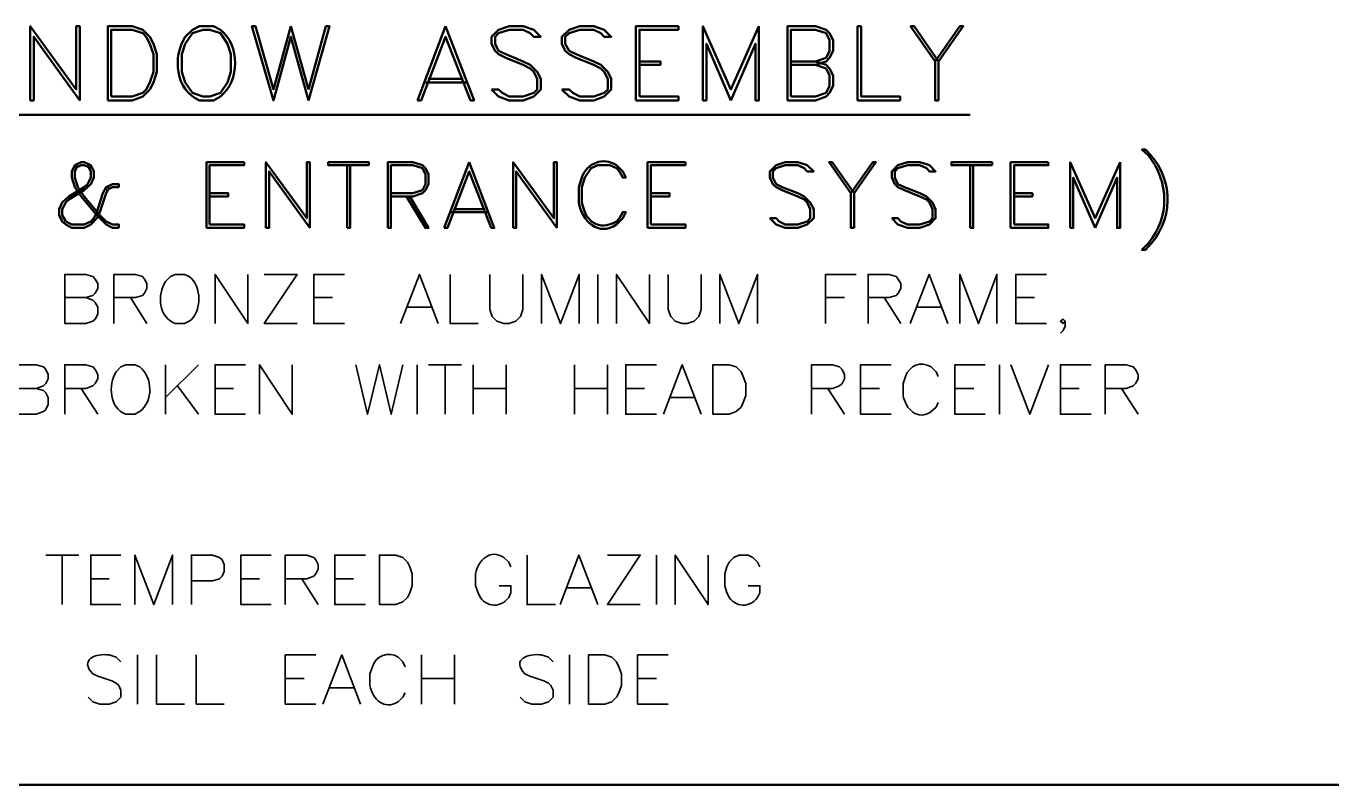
# Model space of a CAD drawing. Header units: inches. Extents: x 5 to 516, y -193 to 129.
# Drawn here: x 271.8 to 281.78, y -75.51 to -69.75 of the extents above; entities that cross this region are included whole.
import ezdxf

# ---------------------------------------------------------------- set-up
doc = ezdxf.new("R2010")
doc.units = ezdxf.units.IN
doc.header["$MEASUREMENT"] = 0
doc.layers.add('PDF3_Geometry', color=7, linetype='Continuous')

msp = doc.modelspace()

# ---------------------------------------------------------------- linework, layer by layer
at = {"layer": 'PDF3_Geometry', "lineweight": 50}
for points in [[(272.2045115, -70.3110121), (272.2045115, -69.7477148), (272.1778465, -69.7477148), (272.1778465, -70.2276841), (271.8278689, -69.7477148), (271.8278689, -70.3110121)], [(273.2744431, -69.7743798), (273.2211131, -69.7477148), (273.1144533, -69.7477148), (273.0611234, -69.7743798), (273.0077935, -69.8277097)], [(273.9444009, -70.3110095), (273.8110761, -69.8277071), (273.6777513, -70.3110095), (273.5144285, -69.7477123), (273.5410934, -69.7477123), (273.6777513, -70.2276815), (273.8110761, -69.7477123)], [(273.8110741, -69.7477148), (273.9443989, -70.2276841)], [(273.9444005, -70.3110121), (274.1043903, -69.7477148), (274.0777253, -69.7477148), (273.9444005, -70.2276841)], [(274.9876666, -69.7477116), (275.2043194, -70.3110088), (275.1776544, -70.3110088), (274.9876666, -69.8277065), (274.8010119, -70.3110088), (274.774347, -70.3110088)], [(274.9876666, -69.7477148), (274.774347, -70.3110121)], [(276.7575536, -69.7477148), (276.434241, -69.7477148), (276.434241, -70.3110121)], [(276.7575525, -69.7477138), (276.7575525, -69.7743787), (276.4609049, -69.7743787), (276.4609049, -70.2810129)], [(277.3708472, -69.7477148), (277.1575276, -70.2276841), (276.9442079, -69.7477148), (276.9442079, -70.3110121)], [(277.1575274, -70.3110095), (277.3441821, -69.8810371), (277.3441821, -70.3110095), (277.370847, -70.3110095), (277.370847, -69.7477123)], [(277.8008206, -70.0410294), (277.8808155, -70.0143644), (277.9074804, -69.9876995), (277.9341454, -69.9343695), (277.9341454, -69.8543747), (277.9074804, -69.8010448), (277.8808155, -69.7743798), (277.8008206, -69.7477148), (277.5875009, -69.7477148), (277.5875009, -70.3110121)], [(277.6141648, -70.0143633), (277.8008195, -70.0143633), (277.8808144, -69.9876984), (277.9074793, -69.9343685), (277.9074793, -69.8543736), (277.8808144, -69.8010437), (277.8008195, -69.7743787), (277.6141648, -69.7743787), (277.6141648, -70.2810129)], [(278.7374264, -70.0143644), (278.5507717, -69.7477148), (278.5241068, -69.7477148), (278.7107615, -70.0143644), (278.7107615, -70.3110121), (278.7374264, -70.3110121)], [(278.7374262, -70.3110121), (278.7374262, -70.0143644), (278.9240809, -69.7477148), (278.897416, -69.7477148), (278.7107613, -70.0143644)], [(272.2045121, -70.3110088), (271.8545345, -69.8277065), (271.8545345, -70.3110088), (271.8278695, -70.3110088)], [(277.1575265, -70.31101), (276.9708718, -69.8810376), (276.9708718, -70.31101), (276.9442068, -70.31101)], [(276.4609049, -70.0143637), (276.6208946, -70.0143637), (276.6208946, -70.0410287), (276.4609049, -70.0410287)], [(277.8008187, -70.0143637), (277.8808136, -70.0410287), (277.9074785, -70.0676937), (277.9341435, -70.1210236), (277.9341435, -70.2010184), (277.9074785, -70.2543484), (277.8808136, -70.2810133), (277.8008187, -70.3110114), (277.587499, -70.3110114)], [(277.6141648, -70.0410276), (277.8008195, -70.0410276), (277.8808144, -70.0676926), (277.9074793, -70.1210225), (277.9074793, -70.2010174), (277.8808144, -70.2543473), (277.8008195, -70.2810122), (277.6141648, -70.2810122)], [(274.8276766, -70.1743504), (275.1509892, -70.1743504)], [(274.8543422, -70.1476865), (275.1209917, -70.1476865)], [(273.1144533, -70.3110121), (273.2211131, -70.3110121), (273.2744431, -70.281014)], [(276.4609049, -70.2810126), (276.7575525, -70.2810126), (276.7575525, -70.3110107), (276.4342399, -70.3110107)], [(266.5248761, -70.4210047), (278.9774112, -70.4210047)], [(280.3106585, -70.6843206), (280.2839935, -70.6843206), (280.3339903, -70.7309843)], [(272.4311645, -70.9709674), (272.4044995, -71.0176311), (272.3578358, -71.1609553), (272.334504, -71.2076189), (272.2878403, -71.2542826), (272.2378435, -71.2809476), (272.1445162, -71.2809476), (272.0978525, -71.2542826), (272.0711875, -71.2309508), (272.0478557, -71.1842871), (272.0478557, -71.1376234), (272.0711875, -71.0876266), (272.1211843, -71.040963), (272.2378435, -70.9709674), (272.2645085, -70.9476356), (272.2878403, -70.8976388), (272.2878403, -70.8509751), (272.2645085, -70.8043115)], [(272.4044984, -70.9943002), (272.4544952, -70.9709684), (272.5011588, -70.9709684), (272.5011588, -70.9476366), (272.4544952, -70.9476366), (272.4044984, -70.9709684), (272.3811665, -71.0176321), (272.3345028, -71.1609562), (272.311171, -71.2076199), (272.2878392, -71.2309517), (272.2378424, -71.2542836), (272.144515, -71.2542836), (272.0978514, -71.2309517), (272.0711864, -71.1842881), (272.0711864, -71.1376244), (272.0978514, -71.0876276), (272.1211832, -71.0642957), (272.2378424, -70.9943002), (272.2878392, -70.9476366), (272.311171, -70.8976398), (272.311171, -70.8509761), (272.2878392, -70.8043124), (272.2378424, -70.7809806), (272.2145105, -70.7809806), (272.1678469, -70.8043124), (272.144515, -70.8509761), (272.144515, -70.8976398), (272.1678469, -70.9709684), (272.2145105, -71.0409639), (272.3345028, -71.1842881), (272.4044984, -71.2542836), (272.4544952, -71.2809485), (272.5011588, -71.2809485)], [(272.2878394, -70.8276424), (272.2378426, -70.8043105), (272.2145107, -70.8043105), (272.1678471, -70.8276424)], [(272.1911794, -70.8043115), (272.1678476, -70.8509751), (272.1678476, -70.8976388), (272.1911794, -70.9709674), (272.2378431, -71.040963), (272.3578354, -71.1842871), (272.4044991, -71.2309508), (272.4544959, -71.2542826), (272.5011596, -71.2542826), (272.5011596, -71.2809476)], [(273.454431, -70.7809806), (273.1677828, -70.7809806), (273.1677828, -71.2809485)], [(273.4544318, -70.7809796), (273.4544318, -70.8043115), (273.1911153, -70.8043115), (273.1911153, -71.2542826)], [(273.9543982, -71.2809491), (273.6444181, -70.8509766), (273.6444181, -71.2809491), (273.6210863, -71.2809491)], [(273.9543992, -71.2809485), (273.9543992, -70.7809806), (273.9310674, -70.7809806), (273.9310674, -71.2076199), (273.6210872, -70.7809806), (273.6210872, -71.2809485)], [(274.2377147, -70.8043115), (274.2377147, -71.2809476)], [(274.2610473, -70.8043115), (274.2610473, -71.2809476), (274.2377154, -71.2809476)], [(274.5710259, -71.0409639), (274.7376819, -71.0409639), (274.8110105, -71.0176321), (274.8343424, -70.9943002), (274.8576742, -70.9476366), (274.8576742, -70.8743079), (274.8343424, -70.8276443), (274.8110105, -70.8043124), (274.7376819, -70.7809806), (274.5476941, -70.7809806), (274.5476941, -71.2809485)], [(274.5710267, -71.0176311), (274.7376826, -71.0176311), (274.8110113, -70.9942993), (274.8343431, -70.9476356), (274.8343431, -70.874307), (274.8110113, -70.8276433), (274.7376826, -70.8043115), (274.5710267, -70.8043115), (274.5710267, -71.2809476), (274.5476948, -71.2809476)], [(275.1676545, -70.7809806), (274.9776667, -71.2809485)], [(275.1676545, -70.7809811), (275.3576424, -71.2809491), (275.3343105, -71.2809491), (275.1676545, -70.8509766), (275.0009986, -71.2809491), (274.9776667, -71.2809491)], [(275.8342785, -71.2809485), (275.8342785, -70.7809806), (275.8109466, -70.7809806), (275.8109466, -71.2076199), (275.5009665, -70.7809806), (275.5009665, -71.2809485)], [(275.8342792, -71.2809491), (275.5242991, -70.8509766), (275.5242991, -71.2809491), (275.5009672, -71.2809491)], [(276.024267, -71.0876262), (276.024267, -70.970967), (276.0475989, -70.8976384), (276.0942625, -70.8276429), (276.1442593, -70.8043111), (276.2375867, -70.8043111), (276.2875835, -70.8276429), (276.3109153, -70.8509747), (276.3342472, -70.8976384), (276.357579, -70.8976384), (276.3342472, -70.8509747), (276.2875835, -70.8043111)], [(276.8108833, -70.7809806), (276.524235, -70.7809806), (276.524235, -71.2809485)], [(276.8108823, -70.7809796), (276.8108823, -70.8043115), (276.5475659, -70.8043115), (276.5475659, -71.2542826)], [(278.0941341, -71.0176321), (277.9274781, -70.7809806), (277.9041463, -70.7809806), (278.0708023, -71.0176321), (278.0708023, -71.2809485), (278.0941341, -71.2809485)], [(278.0941349, -71.2809485), (278.0941349, -71.0176321), (278.2607908, -70.7809806), (278.237459, -70.7809806), (278.070803, -71.0176321)], [(279.0007421, -70.8043115), (279.0007421, -71.2809476), (278.9774103, -71.2809476)], [(278.9774104, -70.8043115), (278.9774104, -71.2809476)], [(279.5707059, -70.7809806), (279.2840576, -70.7809806), (279.2840576, -71.2809485)], [(279.5707057, -70.7809796), (279.5707057, -70.8043115), (279.3107223, -70.8043115), (279.3107223, -71.2542826)], [(280.1173377, -70.7809806), (279.9273499, -71.2076199), (279.7373621, -70.7809806), (279.7373621, -71.2809485)], [(279.9273498, -71.2809485), (280.0940058, -70.8976398), (280.0940058, -71.2809485), (280.1173376, -71.2809485), (280.1173376, -70.7809806)], [(276.024267, -70.8976384), (276.0009352, -70.970967), (276.0009352, -71.0876262)], [(279.9273498, -71.2809472), (279.7606938, -70.8976384), (279.7606938, -71.2809472), (279.737362, -71.2809472)], [(273.1911153, -71.0176326), (273.3344395, -71.0176326), (273.3344395, -71.0409644), (273.1911153, -71.0409644)], [(274.6910192, -71.0409635), (274.8343433, -71.2809481), (274.8576752, -71.2809481), (274.714351, -71.0409635)], [(276.5475659, -71.0176326), (276.69089, -71.0176326), (276.69089, -71.0409644), (276.5475659, -71.0409644)], [(279.3107223, -71.0176326), (279.4507134, -71.0176326), (279.4507134, -71.0409644), (279.3107223, -71.0409644)], [(275.0243311, -71.1609543), (275.3109794, -71.1609543)], [(275.047662, -71.1376234), (275.2876466, -71.1376234)], [(276.2875835, -71.2542822), (276.3342472, -71.2076185), (276.357579, -71.1609549), (276.3342472, -71.1609549), (276.3109153, -71.2076185), (276.2875835, -71.2309504)], [(273.1911153, -71.2542846), (273.4544318, -71.2542846), (273.4544318, -71.2809496), (273.1677835, -71.2809496)], [(276.5475659, -71.2542846), (276.8108823, -71.2542846), (276.8108823, -71.2809496), (276.524234, -71.2809496)], [(279.3107223, -71.2542846), (279.5707057, -71.2542846), (279.5707057, -71.2809496), (279.2840574, -71.2809496)], [(280.3339903, -71.3976083), (280.2839935, -71.447605), (280.3106585, -71.447605), (280.3573221, -71.3976083)], [(234.3802661, -75.5140111), (281.780561, -75.5140111)]]:
    msp.add_lwpolyline(points, dxfattribs=at)
for points in [[(272.4178308, -70.3110121), (272.6044855, -70.3110121), (272.6844804, -70.281014), (272.7378103, -70.2276841), (272.7644753, -70.1743542), (272.7911402, -70.0943593), (272.7911402, -69.9610345), (272.7644753, -69.8810396), (272.7378103, -69.8277097), (272.6844804, -69.7743798), (272.6044855, -69.7477148), (272.4178308, -69.7477148)], [(272.4444964, -70.2810129), (272.6044861, -70.2810129), (272.684481, -70.2543479), (272.711146, -70.227683), (272.7378109, -70.1743531), (272.7644759, -70.0943582), (272.7644759, -69.9610334), (272.7378109, -69.8810385), (272.711146, -69.8277086), (272.684481, -69.8010437), (272.6044861, -69.7743787), (272.4444964, -69.7743787)], [(273.1411172, -69.7743787), (273.0611223, -69.8010437), (273.0077924, -69.8810385), (272.9811274, -69.9610334), (272.9811274, -70.0943582), (273.0077924, -70.1743531), (273.0611223, -70.2543479), (273.1411172, -70.2810129), (273.1944471, -70.2810129), (273.274442, -70.2543479), (273.3277719, -70.1743531), (273.3544368, -70.0943582), (273.3544368, -69.9610334), (273.3277719, -69.8810385), (273.274442, -69.8010437), (273.1944471, -69.7743787)], [(275.3376436, -70.2276808), (275.3909735, -70.2810107), (275.4709684, -70.3110088), (275.5776282, -70.3110088), (275.6576231, -70.2810107), (275.710953, -70.2276808), (275.710953, -70.1476859), (275.684288, -70.094356), (275.6309581, -70.0410261), (275.5776282, -70.0143612), (275.4443034, -69.9610312), (275.3909735, -69.9343663), (275.3643085, -69.8810364), (275.3643085, -69.8277065), (275.3909735, -69.8010415), (275.4709684, -69.7743765), (275.5776282, -69.7743765), (275.6309581, -69.8010415), (275.6576231, -69.8277065), (275.710953, -69.8277065), (275.6576231, -69.7743765), (275.5776282, -69.7477116), (275.4709684, -69.7477116), (275.3909735, -69.7743765), (275.3376436, -69.8277065), (275.3376436, -69.8810364), (275.3643085, -69.9343663), (275.3909735, -69.9610312), (275.4443034, -69.9876962), (275.5776282, -70.0410261), (275.6309581, -70.0676911), (275.6576231, -70.094356), (275.684288, -70.1476859), (275.684288, -70.2276808), (275.6576231, -70.2543458), (275.5776282, -70.2810107), (275.4709684, -70.2810107), (275.4176384, -70.2543458), (275.3909735, -70.2276808)], [(275.8709429, -70.2276808), (275.9276059, -70.2810107), (276.0076008, -70.3110088), (276.1142606, -70.3110088), (276.1942555, -70.2810107), (276.2475854, -70.2276808), (276.2475854, -70.1476859), (276.2209205, -70.094356), (276.1675906, -70.0410261), (276.1142606, -70.0143612), (275.9809359, -69.9610312), (275.9276059, -69.9343663), (275.8976079, -69.8810364), (275.8976079, -69.8277065), (275.9276059, -69.8010415), (276.0076008, -69.7743765), (276.1142606, -69.7743765), (276.1675906, -69.8010415), (276.1942555, -69.8277065), (276.2475854, -69.8277065), (276.1942555, -69.7743765), (276.1142606, -69.7477116), (276.0076008, -69.7477116), (275.9276059, -69.7743765), (275.8709429, -69.8277065), (275.8709429, -69.8810364), (275.8976079, -69.9343663), (275.9276059, -69.9610312), (275.9809359, -69.9876962), (276.1142606, -70.0410261), (276.1675906, -70.0676911), (276.1942555, -70.094356), (276.2209205, -70.1476859), (276.2209205, -70.2276808), (276.1942555, -70.2543458), (276.1142606, -70.2810107), (276.0076008, -70.2810107), (275.9542709, -70.2543458), (275.9276059, -70.2276808)], [(278.1207987, -70.3110095), (278.1207987, -69.7477123), (278.1474637, -69.7477123), (278.1474637, -70.2810114), (278.4441113, -70.2810114), (278.4441113, -70.3110095)], [(274.4043714, -70.8043124), (274.0943913, -70.8043124), (274.0943913, -70.7809806), (274.4043714, -70.7809806)], [(277.4541748, -71.2076204), (277.5008385, -71.2542841), (277.570834, -71.2809491), (277.6674945, -71.2809491), (277.73749, -71.2542841), (277.7874868, -71.2076204), (277.7874868, -71.1376249), (277.7608218, -71.0876281), (277.7141581, -71.0409644), (277.6674945, -71.0176326), (277.5475022, -70.9709689), (277.5008385, -70.9476371), (277.4775066, -70.8976403), (277.4775066, -70.8509766), (277.5008385, -70.8276448), (277.570834, -70.804313), (277.6674945, -70.804313), (277.7141581, -70.8276448), (277.73749, -70.8509766), (277.7874868, -70.8509766), (277.73749, -70.804313), (277.6674945, -70.7809811), (277.570834, -70.7809811), (277.5008385, -70.804313), (277.4541748, -70.8509766), (277.4541748, -70.8976403), (277.4775066, -70.9476371), (277.5008385, -70.9709689), (277.5475022, -70.9943008), (277.6674945, -71.0409644), (277.7141581, -71.0642963), (277.73749, -71.0876281), (277.7608218, -71.1376249), (277.7608218, -71.2076204), (277.73749, -71.2309523), (277.6674945, -71.2542841), (277.570834, -71.2542841), (277.5241703, -71.2309523), (277.5008385, -71.2076204)], [(278.3807825, -71.2076204), (278.4274462, -71.2542841), (278.5007748, -71.2809491), (278.5941022, -71.2809491), (278.6674308, -71.2542841), (278.7140945, -71.2076204), (278.7140945, -71.1376249), (278.6907626, -71.0876281), (278.644099, -71.0409644), (278.5941022, -71.0176326), (278.477443, -70.9709689), (278.4274462, -70.9476371), (278.4041143, -70.8976403), (278.4041143, -70.8509766), (278.4274462, -70.8276448), (278.5007748, -70.804313), (278.5941022, -70.804313), (278.644099, -70.8276448), (278.6674308, -70.8509766), (278.7140945, -70.8509766), (278.6674308, -70.804313), (278.5941022, -70.7809811), (278.5007748, -70.7809811), (278.4274462, -70.804313), (278.3807825, -70.8509766), (278.3807825, -70.8976403), (278.4041143, -70.9476371), (278.4274462, -70.9709689), (278.477443, -70.9943008), (278.5941022, -71.0409644), (278.644099, -71.0642963), (278.6674308, -71.0876281), (278.6907626, -71.1376249), (278.6907626, -71.2076204), (278.6674308, -71.2309523), (278.5941022, -71.2542841), (278.5007748, -71.2542841), (278.450778, -71.2309523), (278.4274462, -71.2076204)], [(279.1440663, -70.8043124), (278.8340861, -70.8043124), (278.8340861, -70.7809806), (279.1440663, -70.7809806)]]:
    msp.add_lwpolyline(points, close=True, dxfattribs=at)
at = {"layer": 'PDF3_Geometry', "lineweight": 35}
for points in [[(272.0911865, -72.0075662), (272.0911865, -71.6342568), (272.2511763, -71.6342568), (272.3045062, -71.6509224), (272.3211718, -71.6709211), (272.3411705, -71.7042523), (272.3411705, -71.7409166), (272.3211718, -71.7775809), (272.3045062, -71.7942465), (272.2511763, -71.8109121), (272.0911865, -71.8109121)], [(272.4644943, -72.0075662), (272.4644943, -71.6342568), (272.6278172, -71.6342568), (272.6811471, -71.6509224), (272.6978127, -71.6709211), (272.7144783, -71.7042523), (272.7144783, -71.7409166), (272.6978127, -71.7775809), (272.6811471, -71.7942465), (272.6278172, -71.8109121), (272.4644943, -71.8109121)], [(273.0377922, -71.650924), (273.0011279, -71.6342584), (272.9311324, -71.6342584), (272.8944681, -71.650924), (272.8578038, -71.6875883)], [(273.2344458, -72.0075662), (273.2344458, -71.6342568), (273.4844298, -72.0075662), (273.4844298, -71.6342568)], [(273.8577393, -72.0075662), (273.6077553, -72.0075662), (273.8577393, -71.6342568), (273.6077553, -71.6342568)], [(274.2177161, -72.0075662), (273.9843977, -72.0075662), (273.9843977, -71.6342568), (274.2177161, -71.6342568)], [(274.644354, -72.0075662), (274.7876782, -71.6342568), (274.9310023, -72.0075662)], [(275.0209982, -71.6342584), (275.0209982, -72.0075678), (275.2343178, -72.0075678)], [(275.3243116, -71.6342584), (275.3243116, -71.900908), (275.3409772, -71.9542379), (275.3776415, -71.9909022), (275.4309714, -72.0075678), (275.4676357, -72.0075678), (275.5209656, -71.9909022), (275.5576299, -71.9542379), (275.5742955, -71.900908), (275.5742955, -71.6342584)], [(275.7176189, -72.0075662), (275.7176189, -71.6342568), (275.8609431, -72.0075662), (276.0042672, -71.6342568), (276.0042672, -72.0075662)], [(276.1442578, -71.6342584), (276.1442578, -72.0075678)], [(276.2875829, -72.0075662), (276.2875829, -71.6342568), (276.5375669, -72.0075662), (276.5375669, -71.6342568)], [(276.680892, -71.6342584), (276.680892, -71.900908), (276.7008907, -71.9542379), (276.7342219, -71.9909022), (276.7875518, -72.0075678), (276.8242161, -72.0075678), (276.8775461, -71.9909022), (276.9142104, -71.9542379), (276.930876, -71.900908), (276.930876, -71.6342584)], [(277.0741994, -72.0075662), (277.0741994, -71.6342568), (277.2175235, -72.0075662), (277.3608477, -71.6342568), (277.3608477, -72.0075662)], [(277.8774807, -72.0075662), (277.8774807, -71.6342568), (278.1107991, -71.6342568)], [(278.2007937, -72.0075662), (278.2007937, -71.6342568), (278.3607835, -71.6342568), (278.4141134, -71.6509224), (278.430779, -71.6709211), (278.4507777, -71.7042523), (278.4507777, -71.7409166), (278.430779, -71.7775809), (278.4141134, -71.7942465), (278.3607835, -71.8109121), (278.2007937, -71.8109121)], [(278.5207738, -72.0075662), (278.6640979, -71.6342568), (278.8074221, -72.0075662)], [(278.8974154, -72.0075662), (278.8974154, -71.6342568), (279.0407395, -72.0075662), (279.1807305, -71.6342568), (279.1807305, -72.0075662)], [(279.5573735, -72.0075662), (279.3240551, -72.0075662), (279.3240551, -71.6342568), (279.5573735, -71.6342568)], [(272.2511749, -71.8109133), (272.3045048, -71.830912), (272.3211704, -71.8475776), (272.3411691, -71.884242), (272.3411691, -71.9375719), (272.3211704, -71.9742362), (272.3045048, -71.9909018), (272.2511749, -72.0075674), (272.0911851, -72.0075674)], [(272.5911545, -71.8109133), (272.7144799, -72.0075674)], [(273.9843977, -71.8109133), (274.1277219, -71.8109133)], [(277.8774807, -71.8109133), (278.0208049, -71.8109133)], [(278.3241192, -71.8109133), (278.4507778, -72.0075674)], [(279.3240551, -71.8109133), (279.4673793, -71.8109133)], [(274.6976851, -71.8842424), (274.8776736, -71.8842424)], [(278.5741032, -71.8842424), (278.7540917, -71.8842424)], [(279.7006976, -71.9909012), (279.684032, -72.0075668), (279.6640333, -71.9909012), (279.684032, -71.9742356), (279.7006976, -71.9909012), (279.7006976, -72.0275656), (279.684032, -72.0608968), (279.6640333, -72.0808955)], [(272.9311324, -72.0075678), (273.0011279, -72.0075678), (273.0377922, -71.9909022)], [(271.7145424, -72.6975244), (271.7145424, -72.3208818), (271.8745321, -72.3208818), (271.927862, -72.3375474), (271.9478608, -72.3575462), (271.9645264, -72.3942105), (271.9645264, -72.4275417), (271.9478608, -72.464206), (271.927862, -72.4808716), (271.8745321, -72.5008703), (271.7145424, -72.5008703)], [(272.0911865, -72.6975244), (272.0911865, -72.3208818), (272.2511763, -72.3208818), (272.3045062, -72.3375474), (272.3211718, -72.3575462), (272.3411705, -72.3942105), (272.3411705, -72.4275417), (272.3211718, -72.464206), (272.3045062, -72.4808716), (272.2511763, -72.5008703), (272.0911865, -72.5008703)], [(272.6611481, -72.3375458), (272.6244838, -72.3208802), (272.5544883, -72.3208802), (272.517824, -72.3375458), (272.4811596, -72.3742101)], [(272.8578034, -72.3208802), (272.8578034, -72.6975227)], [(273.1077873, -72.3208802), (272.8578034, -72.5708642)], [(273.4644311, -72.6975244), (273.2344458, -72.6975244), (273.2344458, -72.3208818), (273.4644311, -72.3208818)], [(273.5710908, -72.6975244), (273.5710908, -72.3208818), (273.8210747, -72.6975244), (273.8210747, -72.3208818)], [(274.3043761, -72.3208802), (274.3943703, -72.6975227), (274.4843645, -72.3208802), (274.5743588, -72.6975227), (274.6610199, -72.3208802)], [(274.7710142, -72.3208802), (274.7710142, -72.6975227)], [(274.8576752, -72.3208802), (275.1076591, -72.3208802)], [(274.9843336, -72.3208802), (274.9843336, -72.6975227)], [(275.1976531, -72.3208802), (275.1976531, -72.6975227)], [(275.4476371, -72.3208802), (275.4476371, -72.6975227)], [(275.9676029, -72.3208802), (275.9676029, -72.6975227)], [(276.2175869, -72.3208802), (276.2175869, -72.6975227)], [(276.5908974, -72.6975244), (276.357579, -72.6975244), (276.357579, -72.3208818), (276.5908974, -72.3208818)], [(276.6442258, -72.6975244), (276.7875499, -72.3208818), (276.9308741, -72.6975244)], [(277.7708219, -72.6975244), (277.7708219, -72.3208818), (277.9308116, -72.3208818), (277.9841415, -72.3375474), (278.0041402, -72.3575462), (278.0208058, -72.3942105), (278.0208058, -72.4275417), (278.0041402, -72.464206), (277.9841415, -72.4808716), (277.9308116, -72.5008703), (277.7708219, -72.5008703)], [(278.377448, -72.6975244), (278.1441296, -72.6975244), (278.1441296, -72.3208818), (278.377448, -72.3208818)], [(278.7340932, -72.4108742), (278.7174276, -72.3742099), (278.6807633, -72.3375455)], [(279.090737, -72.6975244), (278.8607517, -72.6975244), (278.8607517, -72.3208818), (279.090737, -72.3208818)], [(279.2007296, -72.3208802), (279.2007296, -72.6975227)], [(279.2873906, -72.3208802), (279.4307148, -72.6975227), (279.5740389, -72.3208802)], [(279.8973514, -72.6975244), (279.6640331, -72.6975244), (279.6640331, -72.3208818), (279.8973514, -72.3208818)], [(280.0040118, -72.6975244), (280.0040118, -72.3208818), (280.1640016, -72.3208818), (280.2173315, -72.3375474), (280.2339971, -72.3575462), (280.2539958, -72.3942105), (280.2539958, -72.4275417), (280.2339971, -72.464206), (280.2173315, -72.4808716), (280.1640016, -72.5008703), (280.0040118, -72.5008703)], [(278.4841092, -72.4108742), (278.4674437, -72.4642041), (278.4674437, -72.5541983)], [(271.8745324, -72.5008681), (271.9278623, -72.5175337), (271.947861, -72.5341993), (271.9645266, -72.5708636), (271.9645266, -72.6241936), (271.947861, -72.6608579), (271.9278623, -72.6775235), (271.8745324, -72.6975222), (271.7145427, -72.6975222)], [(272.2145103, -72.5008681), (272.3411689, -72.6975222)], [(272.9477973, -72.4808702), (273.1077871, -72.697523)], [(273.2344458, -72.5008681), (273.3744368, -72.5008681)], [(275.1976531, -72.5008681), (275.4476371, -72.5008681)], [(275.9676029, -72.5008681), (276.2175869, -72.5008681)], [(276.357579, -72.5008681), (276.5009031, -72.5008681)], [(276.6975569, -72.5708642), (276.8775454, -72.5708642)], [(277.8941456, -72.5008681), (278.0208042, -72.6975222)], [(278.1441296, -72.5008681), (278.2874538, -72.5008681)], [(278.8607517, -72.5008681), (279.0040758, -72.5008681)], [(279.6640331, -72.5008681), (279.8073572, -72.5008681)], [(280.1273365, -72.5008681), (280.253995, -72.6975222)], [(278.6807633, -72.6775237), (278.7174276, -72.6441926), (278.7340932, -72.6075282)], [(272.5544883, -72.6975227), (272.6244838, -72.6975227), (272.6611481, -72.677524)], [(271.9478614, -73.7674563), (272.1978454, -73.7674563)], [(272.0711869, -73.7674563), (272.0711869, -74.1440988)], [(272.5178246, -74.1440971), (272.2878394, -74.1440971), (272.2878394, -73.7674545), (272.5178246, -73.7674545)], [(272.6244843, -74.1440971), (272.6244843, -73.7674545), (272.7678085, -74.1440971), (272.9111326, -73.7674545), (272.9111326, -74.1440971)], [(273.0544562, -74.1440971), (273.0544562, -73.7674545), (273.214446, -73.7674545), (273.2677759, -73.7874533), (273.2877746, -73.8041189), (273.3044402, -73.8407832), (273.3044402, -73.8941131), (273.2877746, -73.9274443), (273.2677759, -73.947443), (273.214446, -73.9641086), (273.0544562, -73.9641086)], [(273.6610856, -74.1440971), (273.4311004, -74.1440971), (273.4311004, -73.7674545), (273.6610856, -73.7674545)], [(273.7677453, -74.1440971), (273.7677453, -73.7674545), (273.9310682, -73.7674545), (273.9843981, -73.7874533), (274.0010637, -73.8041189), (274.0177293, -73.8407832), (274.0177293, -73.8741144), (274.0010637, -73.9107787), (273.9843981, -73.9274443), (273.9310682, -73.947443), (273.7677453, -73.947443)], [(274.3777044, -74.1440971), (274.1443861, -74.1440971), (274.1443861, -73.7674545), (274.3777044, -73.7674545)], [(275.6076271, -73.7674563), (275.6076271, -74.1440988), (275.8242798, -74.1440988)], [(275.857611, -74.1440971), (276.0009352, -73.7674545), (276.1442593, -74.1440971)], [(276.4675709, -74.1440971), (276.2175869, -74.1440971), (276.4675709, -73.7674545), (276.2175869, -73.7674545)], [(276.590898, -73.7674563), (276.590898, -74.1440988)], [(276.7342214, -74.1440971), (276.7342214, -73.7674545), (276.9842054, -74.1440971), (276.9842054, -73.7674545)], [(277.3775128, -73.8574503), (277.3608472, -73.820786), (277.3241829, -73.7874548), (277.2875186, -73.767456), (277.217523, -73.767456), (277.1808587, -73.7874548), (277.1441944, -73.820786), (277.1275288, -73.8574503), (277.1108632, -73.9107802), (277.1108632, -74.0007744), (277.1275288, -74.0541043)], [(275.4843016, -73.8574503), (275.467636, -73.820786), (275.4309717, -73.7874548)], [(272.2878394, -73.9474442), (272.4278304, -73.9474442)], [(273.4311004, -73.9474442), (273.5710914, -73.9474442)], [(273.8944021, -73.9474442), (274.0177275, -74.1440983)], [(274.1443861, -73.9474442), (274.2877102, -73.9474442)], [(275.2143189, -73.9107802), (275.2143189, -74.0007744), (275.2343176, -74.0541043)], [(275.467636, -74.0907686), (275.4843016, -74.0541043), (275.4843016, -74.0007744), (275.3943073, -74.0007744)], [(275.9142735, -74.0174403), (276.0909288, -74.0174403)], [(277.3608472, -74.0907686), (277.3775128, -74.0541043), (277.3775128, -74.0007744), (277.2875186, -74.0007744)], [(272.5178254, -74.5807383), (272.4811611, -74.544074), (272.4278312, -74.5274084)], [(272.6444822, -74.5274072), (272.6444822, -74.9007166)], [(272.7878073, -74.5274072), (272.7878073, -74.9007166), (273.001127, -74.9007166)], [(273.0911224, -74.5274072), (273.0911224, -74.9007166), (273.3044421, -74.9007166)], [(274.0010637, -74.900715), (273.7677453, -74.900715), (273.7677453, -74.5274056), (274.0010637, -74.5274056)], [(274.0543921, -74.900715), (274.1977162, -74.5274056), (274.3410404, -74.900715)], [(274.6810202, -74.6174011), (274.6610215, -74.5807368), (274.6276903, -74.5440725)], [(274.804344, -74.5274072), (274.804344, -74.9007166)], [(275.054328, -74.5274072), (275.054328, -74.9007166)], [(275.8042799, -74.5807383), (275.7709487, -74.544074), (275.7176188, -74.5274084)], [(275.9309401, -74.5274072), (275.9309401, -74.9007166)], [(276.6808913, -74.900715), (276.4475729, -74.900715), (276.4475729, -74.5274056), (276.6808913, -74.5274056)], [(274.4310362, -74.6174011), (274.4110375, -74.6707311), (274.4110375, -74.7607253)], [(272.3045058, -74.6707325), (272.3411701, -74.6873981), (272.4478299, -74.7240625), (272.4811611, -74.7407281), (272.5011598, -74.7607268), (272.5178254, -74.794058), (272.5178254, -74.8473879), (272.4811611, -74.8840522), (272.4278312, -74.9007178), (272.3578357, -74.9007178), (272.3045058, -74.8840522), (272.2678415, -74.8473879)], [(273.7677453, -74.7073951), (273.9110694, -74.7073951)], [(274.804344, -74.7073951), (275.054328, -74.7073951)], [(275.5909603, -74.6707325), (275.6276246, -74.6873981), (275.7342844, -74.7240625), (275.7709487, -74.7407281), (275.7876143, -74.7607268), (275.8042799, -74.794058), (275.8042799, -74.8473879), (275.7709487, -74.8840522), (275.7176188, -74.9007178), (275.6442902, -74.9007178), (275.5909603, -74.8840522), (275.5542959, -74.8473879)], [(276.4475729, -74.7073951), (276.5908971, -74.7073951)], [(274.1077232, -74.7773912), (274.2877117, -74.7773912)], [(274.6276903, -74.8840507), (274.6610215, -74.8473864), (274.6810202, -74.8140552)]]:
    msp.add_lwpolyline(points, dxfattribs=at)
for points in [[(277.0208699, -72.6975244), (277.0208699, -72.3208818), (277.1441954, -72.3208818), (277.1975253, -72.3375474), (277.2341896, -72.3742118), (277.2508552, -72.4108761), (277.2708539, -72.464206), (277.2708539, -72.5542002), (277.2508552, -72.6075301), (277.2341896, -72.6441945), (277.1975253, -72.6775256), (277.1441954, -72.6975244)], [(274.4843657, -74.1440971), (274.4843657, -73.7674545), (274.6076911, -73.7674545), (274.661021, -73.7874533), (274.6976853, -73.8207845), (274.7143509, -73.8574488), (274.7343497, -73.9107787), (274.7343497, -74.0007729), (274.7143509, -74.0541028), (274.6976853, -74.0907672), (274.661021, -74.1240983), (274.6076911, -74.1440971)], [(276.0742635, -74.900715), (276.0742635, -74.5274056), (276.1975889, -74.5274056), (276.2509188, -74.5440712), (276.2875831, -74.5807355), (276.3042487, -74.6173998), (276.3242475, -74.6707297), (276.3242475, -74.7607239), (276.3042487, -74.8140538), (276.2875831, -74.847385), (276.2509188, -74.8840494), (276.1975889, -74.900715)]]:
    msp.add_lwpolyline(points, close=True, dxfattribs=at)
at = {"layer": 'PDF3_Geometry', "lineweight": 50}
for points in [[(273.2744431, -70.281014), (273.4238224, -70.1655214), (273.4238224, -69.8898724), (273.2744431, -69.7743798)], [(273.0077935, -69.8277097), (272.907411, -69.9789778), (272.9329094, -70.2341281), (273.1144533, -70.3110121)], [(276.2875835, -70.8043111), (276.1876454, -70.737982), (276.0614313, -70.7874788), (276.024267, -70.8976384)], [(280.3106585, -70.6843206), (280.5155342, -70.8811969), (280.5365329, -71.1741781), (280.3573221, -71.3976083)], [(280.3339903, -70.7309843), (280.4922024, -70.9346379), (280.4948133, -71.1946768), (280.3339903, -71.3976083)], [(276.0009352, -71.0876262), (276.0224894, -71.2270617), (276.1509256, -71.3511093), (276.2875835, -71.2542822)], [(276.024267, -71.0876262), (276.050932, -71.2342279), (276.1508145, -71.3078899), (276.2875835, -71.2309504)]]:
    msp.add_open_spline(points, degree=3, dxfattribs=at)
at = {"layer": 'PDF3_Geometry', "lineweight": 35}
for points in [[(273.0377922, -71.9909022), (273.1363415, -71.9211289), (273.1343416, -71.7211417), (273.0377922, -71.650924)], [(272.8578038, -71.6875883), (272.7914747, -71.7874708), (272.8057516, -71.9631262), (272.9311324, -72.0075678)], [(272.4811596, -72.3742101), (272.4204413, -72.4744259), (272.429774, -72.6524701), (272.5544883, -72.6975227)], [(272.6611481, -72.677524), (272.7655303, -72.5993068), (272.7612528, -72.4179851), (272.6611481, -72.3375458)], [(278.6807633, -72.3375455), (278.5981019, -72.2884931), (278.5182737, -72.3251019), (278.4841092, -72.4108742)], [(278.4674437, -72.5541983), (278.4828316, -72.6549141), (278.5805475, -72.7512412), (278.6807633, -72.6775237)], [(275.4309717, -73.7874548), (275.3296448, -73.7152927), (275.2352064, -73.806898), (275.2143189, -73.9107802)], [(275.2343176, -74.0541043), (275.2718152, -74.1594309), (275.3956406, -74.1835405), (275.467636, -74.0907686)], [(277.1275288, -74.0541043), (277.165082, -74.1594309), (277.2888518, -74.1835405), (277.3608472, -74.0907686)], [(272.4278312, -74.5274084), (272.3314485, -74.5129093), (272.1971793, -74.5622951), (272.3045058, -74.6707325)], [(274.6276903, -74.5440725), (274.550973, -74.4947423), (274.4562569, -74.5324066), (274.4310362, -74.6174011)], [(275.7176188, -74.5274084), (275.6211805, -74.5123538), (275.482245, -74.5606285), (275.5909603, -74.6707325)], [(274.4110375, -74.7607253), (274.437147, -74.8662185), (274.5150864, -74.9477688), (274.6276903, -74.8840507)]]:
    msp.add_open_spline(points, degree=3, dxfattribs=at)

doc.saveas('drawing.dxf')
